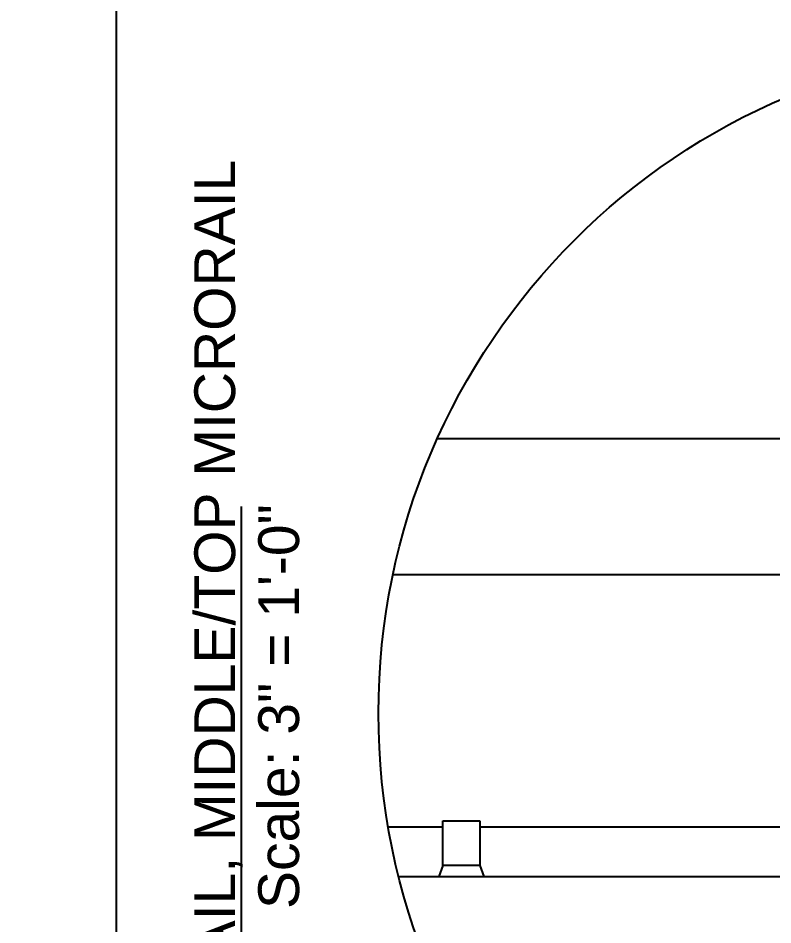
# Model space of a CAD drawing. Header units: inches. Extents: x 10 to 190, y 5 to 37.
# Drawn here: x 134.89 to 142.52, y 10.82 to 19.98 of the extents above; entities that cross this region are included whole.
import ezdxf
from ezdxf import colors
from ezdxf.entities.mleader import LeaderData, LeaderLine
from ezdxf.math import Vec2, Vec3

# ---------------------------------------------------------------- set-up
doc = ezdxf.new("R2010")
doc.units = ezdxf.units.IN
doc.header["$MEASUREMENT"] = 0
doc.styles.get("Standard").update_dxf_attribs({"font": 'arial.ttf'})
doc.styles.add('Tahoma', font='tahoma.ttf')

msp = doc.modelspace()

# ---------------------------------------------------------------- linework, layer by layer
for p, q in [((137.1472, 8.7791), (137.1495, 15.0469)), ((139.1856, 11.4176), (139.1856, 11.8689)), ((139.1856, 11.8689), (139.5579, 11.8689)), ((139.5579, 11.8689), (139.5579, 11.4176)), ((138.6324, 11.8091), (139.1856, 11.8091)), ((139.5579, 11.8091), (142.6744, 11.8091)), ((139.1856, 11.4176), (139.1437, 11.3086)), ((139.5579, 11.4176), (139.1856, 11.4176)), ((139.5579, 11.4176), (139.1856, 11.4176)), ((139.5579, 11.4176), (139.5998, 11.3086)), ((138.7382, 11.3086), (151.8521, 11.3086))]:
    msp.add_line(p, q)
msp.add_lwpolyline([(135.886, 35.0457), (165.2229, 35.0457), (165.2229, 5.2458), (135.886, 5.2458)], close=True)
at = {"color": 3}
msp.add_lwpolyline([(139.1303, 15.7324), (143.9626, 15.7324), (143.9626, 14.3545), (138.6803, 14.3545)], dxfattribs=at)
msp.add_circle((145.2951, 12.9566), 6.7609)

# ---------------------------------------------------------------- texts
at = {"insert": (137.1618, 9.329), "char_height": 0.4125, "width": 11.81634, "attachment_point": 7, "rotation": 90}
msp.add_mtext('DETAIL, MIDDLE/TOP MICRORAIL', dxfattribs=at)
at = {"insert": (137.3186, 15.0694), "char_height": 0.4125, "attachment_point": 3, "rotation": 90}
msp.add_mtext('Scale: 3" = 1\'-0"', dxfattribs=at)

# ---------------------------------------------------------------- leaders
ml = msp.add_multileader_mtext('Standard')
ml.set_content('PV MODULE', color=256, style='Tahoma')
ml.set_leader_properties()
ml.build(insert=Vec2(0, 0))
ml.multileader.update_dxf_attribs({"dogleg_length": 0.36, "arrow_head_size": 0.3438, "scale": 4})
ctx = ml.context
ctx.base_point, ctx.scale, ctx.char_height, ctx.arrow_head_size, ctx.landing_gap_size, ctx.plane_origin = Vec3(111.3605, 17.977), 4, 0.34375, 0.3438, 0.495, Vec3(107.4297, 17.7225)
notes = []
notes.append((ctx, [(0, (1, 1, 0), (109.3805, 17.977), (1, 0), 1.98, [(0, [(106.3617, 17.2365)], 0, [])])]))
ctx.mtext.insert, ctx.mtext.width, ctx.mtext.flow_direction = Vec3(111.8555, 18.1525), 6.799278, 5
ml = msp.add_multileader_mtext('Standard')
ml.set_content('SFM SLIDER', color=256, style='Tahoma')
ml.set_leader_properties()
ml.build(insert=Vec2(0, 0))
ml.multileader.update_dxf_attribs({"dogleg_length": 0.36, "arrow_head_size": 0.3438, "scale": 4})
ctx = ml.context
ctx.base_point, ctx.scale, ctx.char_height, ctx.arrow_head_size, ctx.landing_gap_size, ctx.plane_origin = Vec3(111.3605, 16.5989), 4, 0.34375, 0.3438, 0.495, Vec3(107.4297, 16.3444)
notes.append((ctx, [(0, (1, 1, 0), (109.3805, 16.5989), (1, 0), 1.98, [(0, [(101.788, 14.0497)], 0, [])])]))
ctx.mtext.insert, ctx.mtext.width, ctx.mtext.flow_direction = Vec3(111.8555, 16.7739), 6.799278, 5
ml = msp.add_multileader_mtext('Standard')
ml.set_content('ROOF DECK / MEMBRANE', color=256, style='Tahoma')
ml.set_leader_properties()
ml.build(insert=Vec2(0, 0))
ml.multileader.update_dxf_attribs({"dogleg_length": 0.36, "arrow_head_size": 0.3438, "scale": 4})
ctx = ml.context
ctx.base_point, ctx.scale, ctx.char_height, ctx.arrow_head_size, ctx.landing_gap_size, ctx.plane_origin = Vec3(111.3559, 11.8081), 4, 0.34375, 0.3438, 0.495, Vec3(107.4297, 3.5769)
notes.append((ctx, [(0, (1, 1, 0), (109.9105, 11.8081), (1, 0), 1.4454, [(0, [(106.6056, 10.8875)], 0, [])])]))
ctx.mtext.insert, ctx.mtext.width, ctx.mtext.flow_direction = Vec3(111.8509, 12.0174), 8.692227, 5
for ctx, leaders in notes:
    for number, flags, end, landing, length, lines in leaders:
        leader = LeaderData()
        leader.index, (leader.has_last_leader_line, leader.has_dogleg_vector, leader.attachment_direction) = number, flags
        leader.last_leader_point, leader.dogleg_vector, leader.dogleg_length = Vec3(end), Vec3(landing), length
        for number, points, colour, breaks in lines:
            line = LeaderLine()
            line.index, line.vertices, line.color, line.breaks = number, Vec3.list(points), colors.encode_raw_color(colour), breaks
            leader.lines.append(line)
        ctx.leaders.append(leader)

doc.saveas('drawing.dxf')
